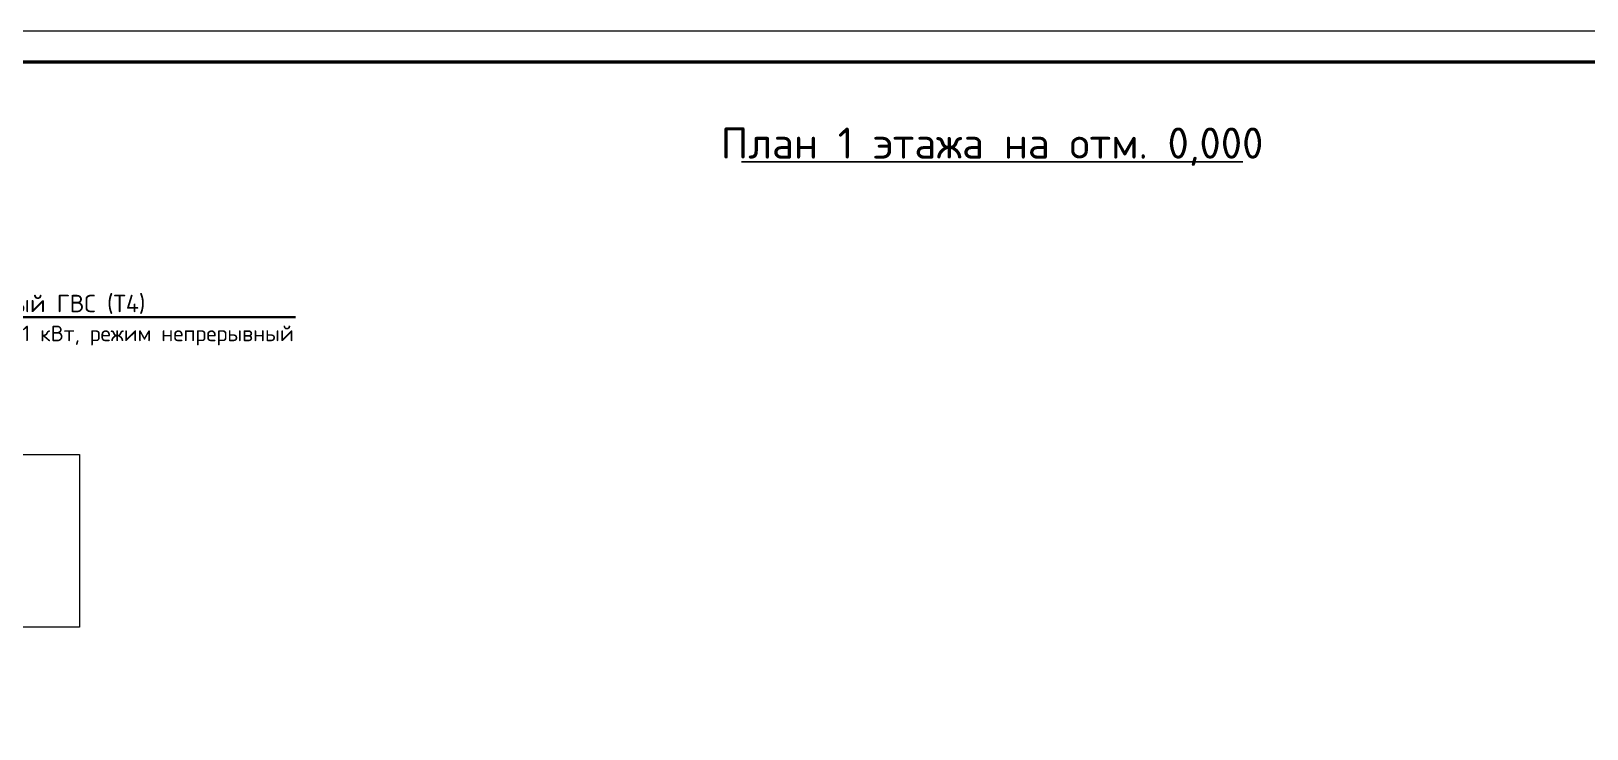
# Model space of a CAD drawing. Header units: millimetres. Extents: x -718 to 68664, y 3859 to 52864.
# Drawn here: x 22833 to 43473, y 43609 to 52864 of the extents above; entities that cross this region are included whole.
import ezdxf
from ezdxf.enums import TextEntityAlignment as Align

# ---------------------------------------------------------------- set-up
doc = ezdxf.new("R2010")
doc.units = ezdxf.units.MM
for name, color, linetype, lineweight in [('Лестница', 136, 'Continuous', 18), ('Рамка', 7, 'Continuous', 50), ('Текст', 28, 'Continuous', 25), ('Тонкие', 8, 'Continuous', 13), ('Электро', 1, 'Continuous', 35)]:
    doc.layers.add(name, color=color, linetype=linetype, lineweight=lineweight)
doc.styles.add('GOST', font='isocpeur.ttf', dxfattribs={"width": 0.9})

msp = doc.modelspace()

# ---------------------------------------------------------------- linework, layer by layer
at = {"layer": 'Лестница'}
msp.add_lwpolyline([(22273, 47250), (23473, 47250), (23473, 44960), (22273, 44960)], dxfattribs=at)
at = {"layer": 'Рамка', "lineweight": 50}
msp.add_lwpolyline([(932, 4272), (68252, 4272), (68252, 52452), (932, 52452)], close=True, dxfattribs=at)
at = {"layer": 'Текст'}
msp.add_line((32257, 51132), (38907, 51132), dxfattribs=at)
at = {"layer": 'Тонкие'}
msp.add_lwpolyline([(-718, 3859), (68664, 3859), (68664, 52864), (-718, 52864)], close=True, dxfattribs=at)
at = {"layer": 'Электро'}
msp.add_lwpolyline([(18100, 42964), (18752, 49069), (26342, 49069)], dxfattribs=at)

# ---------------------------------------------------------------- texts
at = {"layer": 'Текст', "style": 'GOST'}
msp.add_text('План 1 этажа на отм. 0,000', height=412.5, dxfattribs=at).set_placement((35582, 51379), align=Align.MIDDLE_CENTER)
for s, height, p in [('Н1 — насос циркуляционный ГВС (Т4)', 231, (18834, 49251)), ('1×230 В, 50 Гц, Р не более 0,1 кВт, режим непрерывный', 206.25, (18834, 48854))]:
    msp.add_text(s, height=height, dxfattribs=at).set_placement(p, align=Align.MIDDLE_LEFT)

doc.saveas('drawing.dxf')
